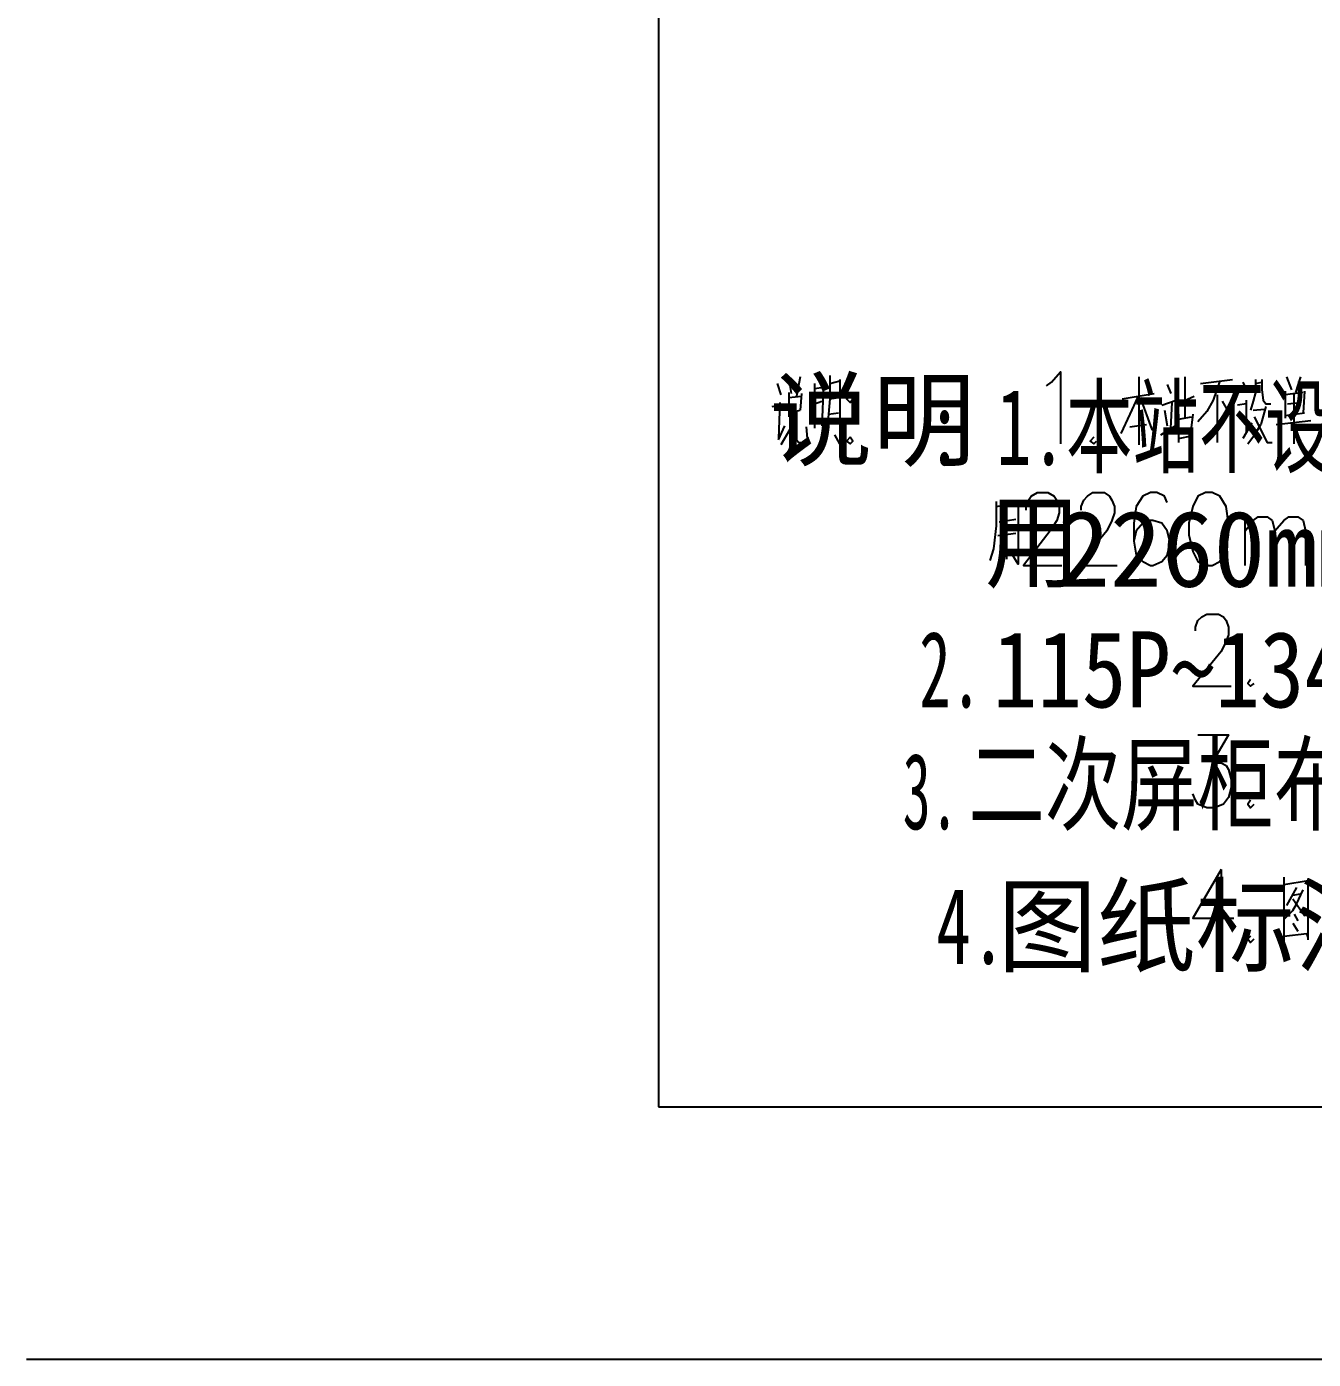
# Model space of a CAD drawing. Header units: metres. Extents: x 17 to 1264, y 17 to 859.
# Drawn here: x 16.8 to 161.3, y 16.9 to 166.5 of the extents above; entities that cross this region are included whole.
import ezdxf

# ---------------------------------------------------------------- set-up
doc = ezdxf.new("R2010")
doc.units = ezdxf.units.M
for name, color, linetype in [('LINES', 7, 'Continuous'), ('POLYLINES', 4, 'Continuous'), ('RECTS', 7, 'Continuous'), ('TEXTS', 3, 'Continuous')]:
    doc.layers.add(name, color=color, linetype=linetype)

msp = doc.modelspace()

# ---------------------------------------------------------------- linework, layer by layer
at = {"layer": 'LINES'}
for p, q in [((87.76, 830.45), (87.76, 45.22)), ((101.08, 126.43), (101.51, 125.14)), ((102.38, 126.86), (102.67, 125.28)), ((103.67, 127.15), (103.24, 124.99)), ((105.26, 126.43), (105.26, 121.39)), ((105.26, 125.86), (106.27, 126)), ((106.27, 126.29), (106.12, 121.68)), ((106.99, 126.43), (108.14, 126.72)), ((141.69, 127.15), (141.69, 119.52)), ((144.86, 126.29), (145.29, 125.28)), ((146.87, 122.54), (146.87, 127.15)), ((148.6, 126.43), (152.2, 126.86)), ((153.35, 126.58), (153.93, 125.42)), ((154.79, 126.86), (154.79, 125.28)), ((154.79, 126.43), (155.51, 126.58)), ((158.25, 127.15), (158.83, 125.71)), ((159.83, 127.15), (159.26, 125.42)), ((101.37, 124.27), (101.23, 120.24)), ((102.38, 125.42), (102.38, 122.69)), ((102.38, 124.85), (103.82, 124.99)), ((103.82, 125.28), (103.67, 123.41)), ((105.26, 124.13), (106.12, 124.42)), ((106.99, 124.7), (107.99, 124.85)), ((139.82, 124.7), (143.42, 125.28)), ((144.28, 123.98), (145.87, 124.56)), ((145.29, 121.39), (145.43, 124.27)), ((146.87, 124.56), (147.88, 124.99)), ((150.47, 125.14), (150.47, 119.81)), ((151.05, 124.42), (152.2, 122.4)), ((153.79, 120.96), (153.79, 124.56)), ((158.11, 125.57), (158.11, 122.54)), ((160.12, 125.42), (158.11, 125.14)), ((158.39, 124.13), (159.83, 124.27)), ((159.11, 119.66), (159.11, 125.28)), ((160.27, 125.57), (160.12, 123.12)), ((100.51, 123.84), (101.37, 123.98)), ((102.38, 123.12), (103.67, 123.41)), ((102.67, 123.26), (102.52, 121.82)), ((102.67, 123.26), (102.52, 121.25)), ((103.24, 123.26), (103.24, 120.53)), ((106.84, 122.98), (107.99, 123.12)), ((144.57, 123.41), (144.86, 121.68)), ((146.15, 122.98), (146.15, 119.81)), ((147.74, 122.98), (147.45, 120.53)), ((153.79, 124.13), (152.78, 123.98)), ((154.51, 123.41), (155.8, 123.55)), ((155.95, 123.84), (155.37, 121.82)), ((158.11, 122.83), (160.27, 123.12)), ((101.23, 120.1), (101.95, 121.68)), ((102.52, 121.25), (101.51, 119.52)), ((105.26, 122.26), (106.12, 122.4)), ((140.68, 121.54), (142.55, 121.82)), ((144.14, 120.67), (146.01, 121.82)), ((146.15, 122.4), (147.59, 122.69)), ((154.36, 121.97), (153.35, 120.24)), ((157.1, 121.82), (160.99, 122.26)), ((103.53, 119.81), (104.54, 119.81)), ((146.15, 120.24), (147.59, 120.53)), ((125.71, 112.61), (128.15, 113.04)), ((126.86, 106.7), (126.86, 112.75)), ((125.99, 110.88), (127.87, 111.17)), ((153.64, 105.98), (153.64, 111.46)), ((127.87, 109.58), (125.85, 109.3)), ((150.91, 71.86), (150.91, 63.65)), ((157.96, 70.99), (157.96, 63.79)), ((157.96, 70.85), (157.96, 64.08)), ((160.7, 70.56), (157.96, 70.13)), ((160.7, 64.22), (160.7, 70.85)), ((159.4, 69.84), (158.25, 67.82)), ((158.97, 68.98), (159.83, 69.12)), ((157.96, 66.24), (158.97, 67.25)), ((159.11, 66.82), (159.55, 66.1)), ((157.96, 64.37), (160.55, 64.66)), ((158.97, 65.81), (159.55, 64.94)), ((87.76, 45.22), (1179.14, 45.22))]:
    msp.add_line(p, q, dxfattribs=at)
at = {"layer": 'POLYLINES'}
for points in [[(106.99, 127.3), (106.99, 126.58), (106.99, 124.7), (106.84, 122.98), (106.7, 121.25), (106.27, 120.24), (105.83, 119.52)], [(131.32, 126.14), (131.9, 126.58), (132.91, 127.73), (132.91, 119.66)], [(108.14, 126.86), (108.14, 119.66), (107.56, 120.67)], [(150.76, 126.72), (150.04, 124.56), (149.32, 123.26), (148.31, 122.11)], [(155.51, 126.86), (155.51, 125.71), (155.66, 124.56), (155.95, 124.13), (156.52, 124.13)], [(109.29, 124.99), (108.86, 124.7), (109.29, 124.27), (109.58, 124.7), (109.29, 124.99)], [(141.55, 124.85), (140.68, 122.98), (139.67, 120.82)], [(141.83, 124.85), (143.13, 121.25), (143.56, 121.25)], [(154.79, 125.42), (154.51, 124.42), (154.22, 123.41)], [(103.24, 123.26), (103.24, 120.1), (103.53, 119.81), (104.54, 119.81), (104.39, 121.54)], [(153.93, 119.66), (154.79, 120.82), (155.37, 121.82)], [(154.65, 122.69), (156.09, 119.81), (156.67, 119.81)], [(109.29, 120.38), (108.86, 119.95), (109.29, 119.66), (109.58, 119.95), (109.29, 120.38)], [(136.65, 120.38), (136.22, 119.95), (136.65, 119.66), (136.94, 119.95)], [(129.02, 112.18), (129.02, 112.61), (129.31, 113.33), (129.59, 113.76), (130.31, 114.19), (131.47, 114.19), (132.19, 113.76), (132.47, 113.33), (132.76, 112.61), (132.76, 111.89), (132.47, 111.02), (131.75, 109.87), (128.73, 105.98), (133.05, 105.98)], [(135.21, 112.18), (135.21, 112.61), (135.5, 113.33), (135.93, 113.76), (136.51, 114.19), (137.8, 114.19), (138.38, 113.76), (138.67, 113.33), (138.95, 112.61), (138.95, 111.89), (138.67, 111.02), (138.09, 109.87), (134.92, 105.98), (139.24, 105.98)], [(144.86, 113.04), (144.57, 113.76), (143.71, 114.19), (142.99, 114.19), (142.12, 113.76), (141.4, 112.61), (141.11, 110.74), (141.11, 108.72), (141.4, 107.14), (142.12, 106.42), (142.99, 105.98), (143.27, 105.98), (144.28, 106.42), (144.86, 107.14), (145.15, 108.29), (145.15, 108.72), (144.86, 109.87), (144.28, 110.74), (143.27, 111.02), (142.99, 111.02), (142.12, 110.74), (141.4, 109.87), (141.11, 108.72)], [(149.18, 114.19), (148.31, 113.76), (147.74, 112.61), (147.31, 110.74), (147.31, 109.44), (147.74, 107.57), (148.31, 106.42), (149.18, 105.98), (149.9, 105.98), (150.76, 106.42), (151.48, 107.57), (151.77, 109.44), (151.77, 110.74), (151.48, 112.61), (150.76, 113.76), (149.9, 114.19), (149.18, 114.19)], [(124.99, 106.56), (125.42, 107.86), (125.71, 110.45), (125.71, 113.18)], [(128.15, 113.18), (128.15, 106.13), (127.43, 107.28)], [(153.64, 109.87), (154.51, 111.02), (155.08, 111.46), (156.09, 111.46), (156.67, 111.02), (156.95, 109.87), (156.95, 105.98)], [(156.95, 109.87), (157.96, 111.02), (158.54, 111.46), (159.55, 111.46), (160.12, 111.02), (160.41, 109.87), (160.41, 105.98)], [(148.03, 98.64), (148.03, 99.07), (148.31, 99.79), (148.75, 100.22), (149.32, 100.51), (150.62, 100.51), (151.19, 100.22), (151.48, 99.79), (151.77, 99.07), (151.77, 98.21), (151.48, 97.49), (150.91, 96.34), (147.74, 92.45), (152.06, 92.45)], [(154.22, 93.17), (153.93, 92.74), (154.22, 92.45), (154.65, 92.74)], [(148.31, 86.98), (151.77, 86.98), (149.9, 83.81), (150.91, 83.81), (151.48, 83.52), (151.77, 83.09), (152.06, 81.94), (152.06, 81.07), (151.77, 79.92), (151.19, 79.2), (150.19, 78.77), (149.32, 78.77), (148.31, 79.2), (148.03, 79.63), (147.74, 80.35)], [(154.22, 79.63), (153.93, 79.2), (154.22, 78.77), (154.65, 79.2)], [(150.91, 71.86), (147.74, 66.38), (152.35, 66.38)], [(158.97, 67.25), (159.4, 67.97), (160.12, 69.55)], [(158.97, 68.54), (160.27, 66.67), (160.55, 66.82)], [(154.22, 64.37), (153.93, 64.08), (154.22, 63.65), (154.65, 64.08)], [(160.7, 63.94), (160.7, 64.22), (160.55, 64.66)]]:
    msp.add_lwpolyline(points, dxfattribs=at)
at = {"layer": 'RECTS'}
msp.add_lwpolyline([(16.84, 858.82), (1207.43, 858.82), (1207.43, 16.85), (16.84, 16.85)], dxfattribs=at)

# ---------------------------------------------------------------- texts
at = {"layer": 'TEXTS'}
for s, width, p in [('说明', 1.039384, (100.22, 118.06)), (': 1.本站不设单独通信机房，通信设备安装在二次设备室内，光纤配线架屏柜尺寸建议采用2260mm×800mm（宽）×600mm，数据通信网屏柜尺寸建议采', 0.670093, (117.93, 117.27)), ('用', 0.970141, (124.41, 104.38)), ('115P~134P为通信屏柜，带', 0.858301, (125.31, 90.05)), ('2.', 0.604143, (117.04, 90.05)), ('二次屏柜布置以电气二次专业图纸为准。', 0.772023, (122.54, 77.16)), ('3.', 0.536556, (115.19, 76.37)), ('4.', 0.673257, (118.93, 61.25))]:
    msp.add_text(s, height=8.55, dxfattribs=dict(at, width=width)).set_placement(p)
for s, p in [('2260mm×600mm×1000mm（深），其他屏柜尺寸建议采用2260mm×600mm×600mm', (132.62, 103.59)), ('图纸标注单位为mm(毫米', (125.85, 61.25))]:
    msp.add_text(s, height=8.55, dxfattribs=at).set_placement(p)

doc.saveas('drawing.dxf')
